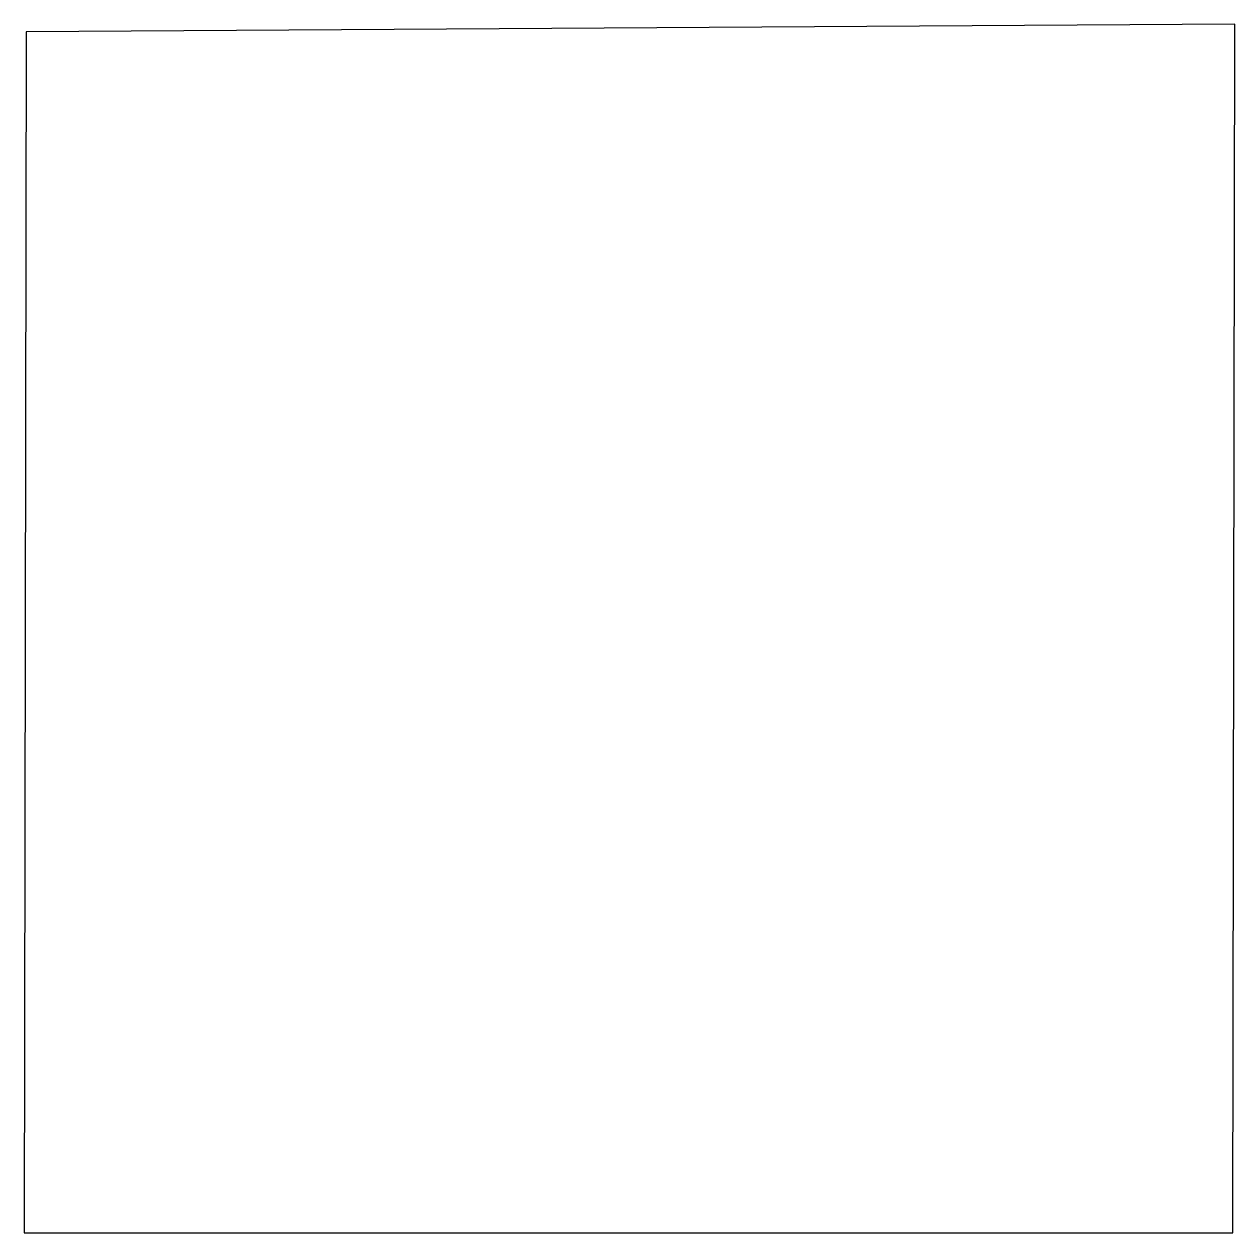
# Model space of a CAD drawing. Header units: inches. Extents: x 0 to 10, y 0 to 10.
import ezdxf

# ---------------------------------------------------------------- set-up
doc = ezdxf.new("R2010")
doc.units = ezdxf.units.IN
doc.header["$MEASUREMENT"] = 0

msp = doc.modelspace()

# ---------------------------------------------------------------- linework, layer by layer
for p, q in [((0.016, 9.937), (0, 0)), ((10.016, 10), (0.016, 9.937)), ((10, 0), (10.016, 10)), ((10.016, 10), (10.016, 10)), ((10.016, 10), (10.016, 10)), ((0, 0), (10, 0))]:
    msp.add_line(p, q)

doc.saveas('drawing.dxf')
